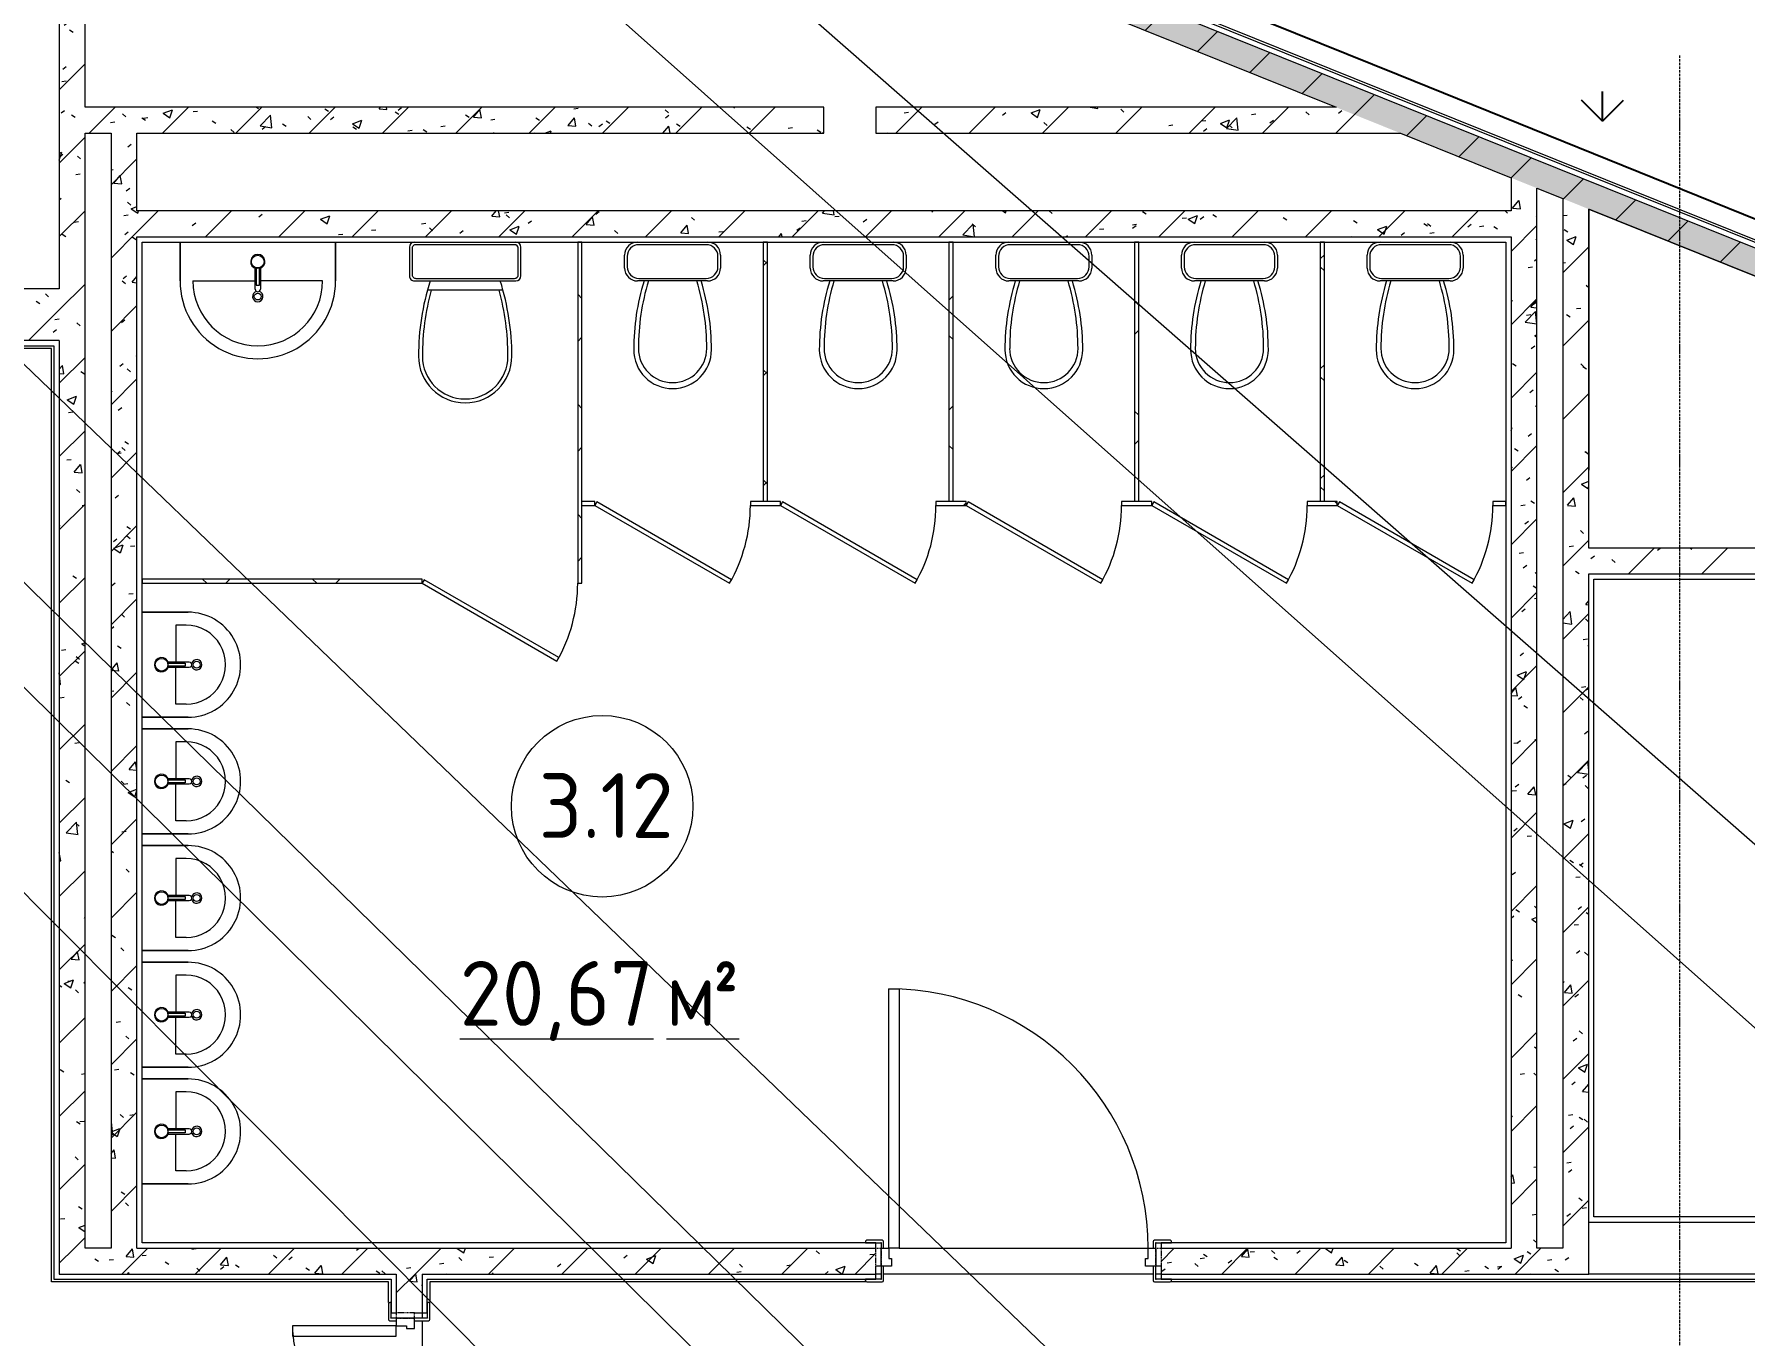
# Model space of a CAD drawing. Header units: millimetres. Extents: x -584918 to 2941280, y 3000189 to 4229862.
# Drawn here: x 195688 to 202286, y 4015804 to 4020824 of the extents above; entities that cross this region are included whole.
import ezdxf

# ---------------------------------------------------------------- set-up
doc = ezdxf.new("R2010")
doc.units = ezdxf.units.MM
doc.linetypes.add('ASVP_Невидимые', pattern=[5, 3, -2])
doc.linetypes.add('ASVP_Осевая', pattern=[14, 10, -2, 0, -2])
for name, color, linetype, lineweight in [('Двери', 7, 'Continuous', 0), ('Линии', 7, 'Continuous', 0), ('Марки помещений', 7, 'Continuous', 0), ('Обобщенные модели', 7, 'Continuous', 0), ('Перекрытие', 7, 'Continuous', 0), ('Сантехника', 7, 'Continuous', 0), ('Стены внутренние', 7, 'Continuous', 0), ('Стены наружные', 7, 'Continuous', 0), ('Стены несущие', 7, 'Continuous', 0), ('Стены отделка', 7, 'Continuous', 0), ('Стены перегородки', 7, 'Continuous', 0), ('экспертиза ДУ пояснения', 6, 'Continuous', 0), ('экспертиза условные обозначения', 1, 'Continuous', 0)]:
    doc.layers.add(name, color=color, linetype=linetype, lineweight=lineweight)
doc.styles.add('GOST Common_2', font='', dxfattribs={"height": 500})
doc.styles.add('GOST Common_3', font='', dxfattribs={"width": 0.9, "height": 500})
doc.styles.get('GOST Common_2').set_extended_font_data('GOST Common')
doc.styles.get('GOST Common_3').set_extended_font_data('GOST Common')
pattern_1 = [(45, (188753.27, 4005092.92), (-141.4214, 141.4214), [])]
pattern_2 = [(50, (188753.27, 4005092.92), (364.368, -31.8783), [38.1, -419.1]), (355, (188753.27, 4005092.9), (-70.486, 382.1133), [30.48, -335.28]), (100.451, (188783.63, 4005090.26), (293.885, 350.2334), [32.38, -356.18]), (46.184, (188753.27, 4005194.5), (542.1585, -84.086), [57.15, -628.65]), (96.636, (188798.45, 4005187.5), (474.805, 494.855), [48.57, -534.27]), (351.184, (188753.27, 4005194.5), (474.81, 494.85), [45.72, -502.92]), (21, (188804.07, 4005169.12), (303.2285, -204.5305), [38.1, -419.1]), (326, (188804.07, 4005169.1), (123.604, 368.376), [30.48, -335.28]), (71.451, (188829.33, 4005152.07), (426.834, 163.8427), [32.38, -356.18]), (37.5, (188753.27, 4005092.92), (6.17665, 169.11015), [16.764, -314.452, 16.764, -323.596, -336.55]), (37.5, (188753.27, 4005092.92), (6.17665, 169.11015), [-671.576, 16.764, -319.786]), (7.5, (188753.27, 4005092.92), (133.6389, 200.3615), [16.764, -177.292, 16.764, -306.832, -128.27]), (7.5, (188753.27, 4005092.92), (133.6389, 200.3615), [-517.652, 16.764, -111.506]), (327.5, (188639.98, 4005092.92), (271.1818, -11.4584), [16.764, -110.236, 16.764, -379.476, -525.78]), (327.5, (188639.98, 4005092.92), (271.1818, -11.4584), [-523.24, 16.764, -509.016]), (317.5, (188589.18, 4005092.92), (296.2585, 50.8528), [16.764, -148.336, 16.764, -246.38, -373.38]), (317.5, (188589.18, 4005092.92), (296.2585, 50.8528), [-428.244, 16.764, -356.616])]
pattern_3 = [(45, (188753.27, 4005092.92), (-212.132, 212.132), []), (135, (188753.27, 4005092.92), (-212.132, -212.132), [])]
pattern_4 = [(90, (188374.25, 3759702.1), (-431.0523, 431.0523), [114.3, -747.8046]), (45, (188374.25, 3759702.1), (-431.0523, 431.0523), [114.3, -495.3]), (135, (188374.25, 3759702.1), (-431.0523, -431.0523), [114.3, -495.3])]

# ---------------------------------------------------------------- blocks, each defined once
blk = doc.blocks.new('ASVP_ДверьДеревянная_2 полотна - Межкомнатная 1300х2000h_полотна_ Г Л _1220 в свету_-7533811-АР Этаж 03')
at = {"layer": 'Двери', "linetype": 'ASVP_Невидимые', "lineweight": 18}
for p, q in [((-680, 20), (-700, 20)), ((-700, 20), (-700, -50)), ((-680, -50), (-680, 20)), ((680, -50), (680, 20)), ((680, 20), (700, 20)), ((700, 20), (700, -50)), ((-700, -50), (-680, -50)), ((700, -50), (680, -50))]:
    blk.add_line(p, q, dxfattribs=at)
at = {"layer": 'Двери', "lineweight": 18}
for p, q in [((-680, 20), (-680, -50)), ((-640, 20), (-680, 20)), ((-640, -10), (-640, 20)), ((640, 20), (680, 20)), ((640, -10), (640, 20)), ((680, 20), (680, -50)), ((-680, -50), (-650, -50)), ((-650, -50), (-650, -10)), ((-650, -10), (-640, -10)), ((-610, -50), (-650, -50)), ((-650, -50), (-650, -450)), ((-610, -450), (-610, -50)), ((610, -950), (610, -50)), ((610, -50), (650, -50)), ((650, -10), (640, -10)), ((650, -50), (650, -10)), ((650, -50), (650, -950)), ((680, -50), (650, -50)), ((-650, -450), (-610, -450)), ((650, -950), (610, -950))]:
    blk.add_line(p, q, dxfattribs=at)
at = {"layer": 'Двери'}
for centre, radius, start, end in [((-650, -50), 400, 270, 0), ((650, -50), 900, 180, 270)]:
    blk.add_arc(centre, radius, start, end, dxfattribs=at)
blk = doc.blocks.new('ASVP_НАЛИЧНИК МДФ_Двери - Наличник дверной МДФ-7533812-АР Этаж 03')
at = {"layer": 'Обобщенные модели'}
for p, q in [((-740, 5), (-740, 0)), ((-740, 0), (-681, 0)), ((-675, 10), (-735, 10)), ((-681, 1), (-680, 1)), ((-681, 0), (-681, 1)), ((-680, 1), (-680, -50)), ((-670, -50), (-670, 5)), ((670, 5), (670, -50)), ((735, 10), (675, 10)), ((680, 1), (681, 1)), ((680, -50), (680, 1)), ((681, 1), (681, 0)), ((681, 0), (740, 0)), ((740, 0), (740, 5))]:
    blk.add_line(p, q, dxfattribs=at)
for centre, start, end in [((-735, 5), 90, 180), ((-675, 5), 360, 90), ((675, 5), 90, 180), ((735, 5), 0, 90)]:
    blk.add_arc(centre, 5, start, end, dxfattribs=at)
blk = doc.blocks.new('ASVP_НАЛИЧНИК МДФ_Двери - Наличник дверной МДФ-V10-АР Этаж 03')
at = {"layer": 'Обобщенные модели'}
for p, q in [((-740, 5), (-740, 0)), ((-740, 0), (-681, 0)), ((-675, 10), (-735, 10)), ((-681, 1), (-680, 1)), ((-681, 0), (-681, 1)), ((-680, 1), (-680, -20)), ((-670, -20), (-670, 5)), ((670, 5), (670, -20)), ((735, 10), (675, 10)), ((680, 1), (681, 1)), ((680, -20), (680, 1)), ((681, 1), (681, 0)), ((681, 0), (740, 0)), ((740, 0), (740, 5))]:
    blk.add_line(p, q, dxfattribs=at)
for centre, start, end in [((-735, 5), 90, 180), ((-675, 5), 360, 90), ((675, 5), 90, 180), ((735, 5), 0, 90)]:
    blk.add_arc(centre, 5, start, end, dxfattribs=at)
blk = doc.blocks.new('ASVP_ДверьДеревянная_1 полотно - Санузел 1000х2000h_полотно_ Г Пр _950 в свету_-7523500-АР Этаж 03')
at = {"layer": 'Двери', "lineweight": 18}
for p, q in [((-500, 1050), (-460, 1050)), ((-500, 50), (-500, 1050)), ((-460, 1050), (-460, 50)), ((-530, 50), (-500, 50)), ((-530, -20), (-530, 50)), ((-460, 50), (-500, 50)), ((-500, 50), (-500, 10)), ((-500, 10), (-490, 10)), ((-490, 10), (-490, -20)), ((490, 10), (500, 10)), ((490, -20), (490, 10)), ((500, 50), (530, 50)), ((500, 10), (500, 50)), ((530, 50), (530, -20)), ((-490, -20), (-530, -20)), ((530, -20), (490, -20))]:
    blk.add_line(p, q, dxfattribs=at)
at = {"layer": 'Двери', "linetype": 'ASVP_Невидимые', "lineweight": 18}
for p, q in [((-550, 50), (-530, 50)), ((-550, -20), (-550, 50)), ((-530, 50), (-530, -20)), ((530, 50), (550, 50)), ((530, -20), (530, 50)), ((550, 50), (550, -20)), ((-530, -20), (-550, -20)), ((550, -20), (530, -20))]:
    blk.add_line(p, q, dxfattribs=at)
at = {"layer": 'Двери'}
blk.add_arc((-500, 50), 1000, 0, 90, dxfattribs=at)
blk = doc.blocks.new('ASVP_НАЛИЧНИК МДФ_Двери - Наличник дверной МДФ-V64-АР Этаж 03')
at = {"layer": 'Обобщенные модели'}
h = blk.add_hatch(dxfattribs=at)
h.set_pattern_fill('FP_20', color=256, style=0, pattern_type=2)
h.set_pattern_definition([(216.87, (-10564.3, -10512.83), (1249.4985, 833.00223), [208.25, -1874.25]), (206.565, (-10314.4, -10637.78), (-416.5007, -416.5004), [465.661, -465.661]), (198.435, (-10314.4, -10846.03), (-832.9995, -416.5009), [263.418, -1053.671])])
h.paths.add_polyline_path([(-585, -10), (-525, -10), (-521.5, -8.5), (-520, -5), (-520, 50), (-530, 50), (-531, 0), (-590, -1), (-590, -5), (-588.5, -8.5)])
h.paths.add_polyline_path([(530, -10), (585, -10), (588.5, -8.5), (590, -5), (590, 0), (530, 0), (530, 50), (520, 50), (520, -5), (521.5, -8.5), (525, -10)])
for p, q in [((-531, 0), (-590, 0)), ((-590, 0), (-590, -5)), ((-531, -1), (-531, 0)), ((-530, 50), (-530, -1)), ((-520, -5), (-520, 50)), ((520, 50), (520, -5)), ((530, -1), (530, 50)), ((590, 0), (531, 0)), ((531, 0), (531, -1)), ((590, -5), (590, 0)), ((-585, -10), (-525, -10)), ((-530, -1), (-531, -1)), ((525, -10), (585, -10)), ((531, -1), (530, -1))]:
    blk.add_line(p, q, dxfattribs=at)
for centre, start, end in [((-585, -5), 180, 270), ((-525, -5), 270, 360), ((525, -5), 180, 270), ((585, -5), 270, 360)]:
    blk.add_arc(centre, 5, start, end, dxfattribs=at)
blk = doc.blocks.new('ASVP_НАЛИЧНИК МДФ_Двери - Наличник дверной МДФ-V65-АР Этаж 03')
at = {"layer": 'Обобщенные модели'}
for p, q in [((-531, 0), (-590, 0)), ((-590, 0), (-590, -5)), ((-531, -1), (-531, 0)), ((-530, 20), (-530, -1)), ((-520, -5), (-520, 20)), ((520, 20), (520, -5)), ((530, -1), (530, 20)), ((590, 0), (531, 0)), ((531, 0), (531, -1)), ((590, -5), (590, 0)), ((-585, -10), (-525, -10)), ((-530, -1), (-531, -1)), ((525, -10), (585, -10)), ((531, -1), (530, -1))]:
    blk.add_line(p, q, dxfattribs=at)
for centre, start, end in [((-585, -5), 180, 270), ((-525, -5), 270, 360), ((525, -5), 180, 270), ((585, -5), 270, 360)]:
    blk.add_arc(centre, 5, start, end, dxfattribs=at)
blk = doc.blocks.new('ASVP_2D_Раковина - Раковина 405х380 _детская_-7566277-АР Этаж 03')
at = {"layer": 'Сантехника'}
for p, q in [((-311.6, -187.5), (-311.6, -10)), ((-311.6, -10), (-311.6, -187.5)), ((93.4, -10), (93.4, -187.5)), ((93.4, -187.5), (93.4, -10)), ((-119.1, -110.6), (-119.1, -191.9)), ((-115.1, -176), (-115.1, -109.6)), ((-103.1, -109.6), (-103.1, -176)), ((-99.1, -191.9), (-99.1, -110.6)), ((-261.6, -179.3), (-261.6, -140)), ((-261.6, -140), (-119.1, -140)), ((-103.1, -176), (-115.1, -176)), ((43.4, -140), (-99.1, -140)), ((43.4, -179.3), (43.4, -140))]:
    blk.add_line(p, q, dxfattribs=at)
for centre, radius in [((-109.1, -85), 24.5), ((-109.1, -220), 13.3)]:
    blk.add_circle(centre, radius, dxfattribs=at)
for centre, radius, start, end in [((-109.1, -85), 27.5, 282.60226, 257.39574), ((-109.1, -85), 25.3, 256.2911, 283.70672), ((-109.1, -187.5), 202.5, 180, 0), ((-109.1, -187.5), 202.5, 180, 0), ((-109.1, -179.3), 152.5, 180, 360), ((-109.1, -191.9), 10, 180, 360), ((-109.1, -220), 20, 104.14377, 75.85623)]:
    blk.add_arc(centre, radius, start, end, dxfattribs=at)
blk = doc.blocks.new('ASVP_2D_Унитаз_Слив - Унитаз детский-7543592-АР Этаж 03')
at = {"layer": 'Сантехника'}
for p, q in [((-244.1, 160), (25.9, 160)), ((20.9, 150), (-239.1, 150)), ((-294.1, 60), (-294.1, 110)), ((-284.1, 105), (-284.1, 65)), ((65.9, 65), (65.9, 105)), ((75.9, 110), (75.9, 60)), ((-239.1, 20), (20.9, 20))]:
    blk.add_line(p, q, dxfattribs=at)
for centre, radius, start, end in [((-109.1, 425), 150, 90.09963, 180), ((-109.1, 420.1), 131.9, 90, 180), ((-109.1, 425), 150, 0, 90.09963), ((-109.1, 420.1), 131.9, 360, 90), ((638.7, 425), 897.8, 180, 197.16724), ((661.9, 420.1), 902.8, 180, 196.74355), ((-880.1, 420.1), 902.8, 343.25645, 360), ((-856.9, 425), 897.8, 342.83276, 0), ((-244.1, 110), 50, 90, 180), ((-239.1, 105), 45, 90, 180), ((20.9, 105), 45, 0, 90), ((25.9, 110), 50, 0, 90), ((-244.1, 60), 50, 180, 270), ((-239.1, 65), 45, 180, 270), ((20.9, 65), 45, 270, 0), ((25.9, 60), 50, 270, 0)]:
    blk.add_arc(centre, radius, start, end, dxfattribs=at)
blk = doc.blocks.new('ASVP_2D_Унитаз_Слив - Унитаз для взрослых-7543800-АР Этаж 03')
at = {"layer": 'Сантехника'}
for p, q in [((-324.1, 140), (-324.1, 30)), ((-314.1, 135), (-314.1, 35)), ((85.9, 160), (-304.1, 160)), ((80.9, 150), (-299.1, 150)), ((-254.8, 195), (36.7, 195)), ((95.9, 35), (95.9, 135)), ((105.9, 30), (105.9, 140)), ((-299.1, 20), (80.9, 20))]:
    blk.add_line(p, q, dxfattribs=at)
for centre, radius, start, end in [((-109.1, 450), 180, 90, 180), ((-109.1, 450), 165, 90, 180), ((-109.1, 450), 180, 0, 90), ((-109.1, 450), 165, 0, 90), ((676.9, 450), 966, 180, 197.47018), ((691.9, 450), 966, 180, 195.30619), ((-910.1, 450), 966, 344.69381, 0), ((-895.1, 450), 966, 342.52982, 0), ((-304.1, 140), 20, 90, 180), ((-299.1, 135), 15, 90, 180), ((80.9, 135), 15, 360, 90), ((85.9, 140), 20, 360, 90), ((-304.1, 30), 20, 180, 270), ((-299.1, 35), 15, 180, 270), ((80.9, 35), 15, 270, 0), ((85.9, 30), 20, 270, 360)]:
    blk.add_arc(centre, radius, start, end, dxfattribs=at)
blk = doc.blocks.new('ASVP_2D_Раковина - Раковина 600х450-7567269-АР Этаж 03')
at = {"layer": 'Сантехника'}
for p, q in [((-409.1, 160), (-409.1, 10)), ((-409.1, 10), (-409.1, 160)), ((-359.1, 160), (-119.1, 160)), ((-119.1, 110.6), (-119.1, 191.9)), ((-115.1, 176), (-115.1, 109.6)), ((-103.1, 176), (-115.1, 176)), ((-103.1, 109.6), (-103.1, 176)), ((-99.1, 191.9), (-99.1, 110.6)), ((140.9, 160), (-99.1, 160)), ((190.9, 10), (190.9, 160)), ((190.9, 160), (190.9, 10))]:
    blk.add_line(p, q, dxfattribs=at)
for centre, radius in [((-109.1, 220), 13.3), ((-109.1, 85), 24.5)]:
    blk.add_circle(centre, radius, dxfattribs=at)
for centre, radius, start, end in [((-109.1, 160), 300, 360, 180), ((-109.1, 160), 300, 360, 180), ((-109.1, 160), 250, 0, 180), ((-109.1, 220), 20, 284.14377, 255.85623), ((-109.1, 191.9), 10, 0, 180), ((-109.1, 85), 27.5, 102.60426, 77.39774), ((-109.1, 85), 25.3, 76.29328, 103.7089)]:
    blk.add_arc(centre, radius, start, end, dxfattribs=at)
blk = doc.blocks.new('Д_Эскиз_1П - Дверь_в_трансформируемой_перегородке-7567258-АР Этаж 03')
at = {"layer": 'Двери'}
for p, q in [((-292, 5.9), (-300, -8)), ((227.6, -294.1), (-292, 5.9)), ((-300, -8), (219.6, -308)), ((219.6, -308), (227.6, -294.1))]:
    blk.add_line(p, q, dxfattribs=at)
blk.add_arc((-300, -8), 600, 330, 360, dxfattribs=at)
blk = doc.blocks.new('ASVP_Марка_Помещение_ДваЗначения - Номер Площадь-685795-АР Этаж 03')
at = {"layer": 'Марки помещений'}
blk.add_circle((0, 0), 3.5, dxfattribs=at)

msp = doc.modelspace()

# ---------------------------------------------------------------- hatches: boundary and pattern name
at = {"layer": 'Стены внутренние'}
h = msp.add_hatch(dxfattribs=at)
h.set_pattern_fill('FP_4', color=256, style=0, pattern_type=2)
h.set_pattern_definition(pattern_1)
h.paths.add_polyline_path([(204765.476, 4018907.711), (204802.854, 4019000.463), (195676.63, 4022678.195), (195639.252, 4022585.443), (204679.772, 4018942.249)])
h = msp.add_hatch(dxfattribs=at)
h.set_pattern_fill('FP_5', color=256, style=0, pattern_type=2)
h.set_pattern_definition(pattern_2)
h.paths.add_polyline_path([(204765.476, 4018907.711), (204802.854, 4019000.463), (195676.63, 4022678.195), (195639.252, 4022585.443), (204679.772, 4018942.249)])
h = msp.add_hatch(dxfattribs=at)
h.set_pattern_fill('FP_4', color=256, style=0, pattern_type=2)
h.set_pattern_definition(pattern_1)
h.paths.add_polyline_path([(195884.165, 4016142.249), (195884.165, 4022486.747), (195784.165, 4022527.046), (195784.165, 4016142.249)])
h = msp.add_hatch(dxfattribs=at)
h.set_pattern_fill('FP_5', color=256, style=0, pattern_type=2)
h.set_pattern_definition(pattern_2)
h.paths.add_polyline_path([(195884.165, 4016142.249), (195884.165, 4022486.747), (195784.165, 4022527.046), (195784.165, 4016142.249)])
h = msp.add_hatch(dxfattribs=at)
h.set_pattern_fill('FP_4', color=256, style=0, pattern_type=2)
h.set_pattern_definition(pattern_1)
h.paths.add_polyline_path([(195884.165, 4020442.249), (198734.165, 4020442.249), (198734.165, 4020542.249), (195884.165, 4020542.249)])
h = msp.add_hatch(dxfattribs=at)
h.set_pattern_fill('FP_5', color=256, style=0, pattern_type=2)
h.set_pattern_definition(pattern_2)
h.paths.add_polyline_path([(195884.165, 4020442.249), (198734.165, 4020442.249), (198734.165, 4020542.249), (195884.165, 4020542.249)])
h = msp.add_hatch(dxfattribs=at)
h.set_pattern_fill('FP_4', color=256, style=0, pattern_type=2)
h.set_pattern_definition(pattern_1)
h.paths.add_polyline_path([(200957.55, 4020442.249), (200709.402, 4020542.249), (198934.165, 4020542.249), (198934.165, 4020442.249), (200945.025, 4020442.249)])
h = msp.add_hatch(dxfattribs=at)
h.set_pattern_fill('FP_5', color=256, style=0, pattern_type=2)
h.set_pattern_definition(pattern_2)
h.paths.add_polyline_path([(200957.55, 4020442.249), (200709.402, 4020542.249), (198934.165, 4020542.249), (198934.165, 4020442.249), (200945.025, 4020442.249)])
h = msp.add_hatch(dxfattribs=at)
h.set_pattern_fill('FP_4', color=256, style=0, pattern_type=2)
h.set_pattern_definition(pattern_1)
h.paths.add_polyline_path([(195984.165, 4016142.249), (196084.165, 4016142.249), (196084.165, 4020442.249), (195984.165, 4020442.249), (195984.165, 4016803.827)])
h = msp.add_hatch(dxfattribs=at)
h.set_pattern_fill('FP_5', color=256, style=0, pattern_type=2)
h.set_pattern_definition(pattern_2)
h.paths.add_polyline_path([(195984.165, 4016142.249), (196084.165, 4016142.249), (196084.165, 4020442.249), (195984.165, 4020442.249), (195984.165, 4016803.827)])
h = msp.add_hatch(dxfattribs=at)
h.set_pattern_fill('FP_4', color=256, style=0, pattern_type=2)
h.set_pattern_definition(pattern_1)
h.paths.add_polyline_path([(201484.165, 4016142.249), (201484.165, 4020230.031), (201384.165, 4020270.329), (201384.165, 4016142.249)])
h = msp.add_hatch(dxfattribs=at)
h.set_pattern_fill('FP_5', color=256, style=0, pattern_type=2)
h.set_pattern_definition(pattern_2)
h.paths.add_polyline_path([(201484.165, 4016142.249), (201484.165, 4020230.031), (201384.165, 4020270.329), (201384.165, 4016142.249)])
h = msp.add_hatch(dxfattribs=at)
h.set_pattern_fill('FP_4', color=256, style=0, pattern_type=2)
h.set_pattern_definition(pattern_1)
h.paths.add_polyline_path([(201584.165, 4016142.249), (201684.165, 4016142.249), (201684.165, 4020149.434), (201584.165, 4020189.732), (201584.165, 4017526.623)])
h = msp.add_hatch(dxfattribs=at)
h.set_pattern_fill('FP_5', color=256, style=0, pattern_type=2)
h.set_pattern_definition(pattern_2)
h.paths.add_polyline_path([(201584.165, 4016142.249), (201684.165, 4016142.249), (201684.165, 4020149.434), (201584.165, 4020189.732), (201584.165, 4017526.623)])
h = msp.add_hatch(dxfattribs=at)
h.set_pattern_fill('FP_4', color=256, style=0, pattern_type=2)
h.set_pattern_definition(pattern_1)
h.paths.add_polyline_path([(199248.09, 4020042.249), (201384.165, 4020042.249), (201384.165, 4020142.249), (196084.165, 4020142.249), (196084.165, 4020042.249), (198766.936, 4020042.249)])
h = msp.add_hatch(dxfattribs=at)
h.set_pattern_fill('FP_5', color=256, style=0, pattern_type=2)
h.set_pattern_definition(pattern_2)
h.paths.add_polyline_path([(199248.09, 4020042.249), (201384.165, 4020042.249), (201384.165, 4020142.249), (196084.165, 4020142.249), (196084.165, 4020042.249), (198766.936, 4020042.249)])
h = msp.add_hatch(dxfattribs=at)
h.set_pattern_fill('FP_4', color=256, style=0, pattern_type=2)
h.set_pattern_definition(pattern_1)
h.paths.add_polyline_path([(195764.165, 4019642.249), (195784.165, 4019642.249), (195784.165, 4019842.249), (194934.165, 4019842.249), (194934.165, 4019642.249), (195398.852, 4019642.249)])
h = msp.add_hatch(dxfattribs=at)
h.set_pattern_fill('FP_5', color=256, style=0, pattern_type=2)
h.set_pattern_definition(pattern_2)
h.paths.add_polyline_path([(195764.165, 4019642.249), (195784.165, 4019642.249), (195784.165, 4019842.249), (194934.165, 4019842.249), (194934.165, 4019642.249), (195398.852, 4019642.249)])
h = msp.add_hatch(dxfattribs=at)
h.set_pattern_fill('FP_4', color=256, style=0, pattern_type=2)
h.set_pattern_definition(pattern_1)
h.paths.add_polyline_path([(201704.165, 4018742.249), (204634.165, 4018742.249), (204634.165, 4018842.249), (201684.165, 4018842.249), (201684.165, 4018742.249)])
h = msp.add_hatch(dxfattribs=at)
h.set_pattern_fill('FP_5', color=256, style=0, pattern_type=2)
h.set_pattern_definition(pattern_2)
h.paths.add_polyline_path([(201704.165, 4018742.249), (204634.165, 4018742.249), (204634.165, 4018842.249), (201684.165, 4018842.249), (201684.165, 4018742.249)])
h = msp.add_hatch(dxfattribs=at)
h.set_pattern_fill('FP_4', color=256, style=0, pattern_type=2)
h.set_pattern_definition(pattern_1)
h.paths.add_polyline_path([(195784.165, 4016042.249), (198934.165, 4016042.249), (198934.165, 4016142.249), (195784.165, 4016142.249), (195784.165, 4016081.03)])
h.paths.add_polyline_path([(201684.165, 4016042.249), (201684.165, 4016142.249), (200034.165, 4016142.249), (200034.165, 4016042.249), (201172.71, 4016042.249)])
h = msp.add_hatch(dxfattribs=at)
h.set_pattern_fill('FP_5', color=256, style=0, pattern_type=2)
h.set_pattern_definition(pattern_2)
h.paths.add_polyline_path([(195784.165, 4016042.249), (198934.165, 4016042.249), (198934.165, 4016142.249), (195784.165, 4016142.249), (195784.165, 4016081.03)])
h.paths.add_polyline_path([(201684.165, 4016042.249), (201684.165, 4016142.249), (200034.165, 4016142.249), (200034.165, 4016042.249), (201172.71, 4016042.249)])
h = msp.add_hatch(dxfattribs=at)
h.set_pattern_fill('FP_4', color=256, style=0, pattern_type=2)
h.set_pattern_definition(pattern_1)
h.paths.add_polyline_path([(197184.165, 4014442.249), (197184.165, 4014492.249), (197084.165, 4014492.249), (197084.165, 4014442.249)])
h.paths.add_polyline_path([(197184.165, 4015892.249), (197184.165, 4016042.249), (197084.165, 4016042.249), (197084.165, 4015892.249), (197154.165, 4015892.249)])
h = msp.add_hatch(dxfattribs=at)
h.set_pattern_fill('FP_5', color=256, style=0, pattern_type=2)
h.set_pattern_definition(pattern_2)
h.paths.add_polyline_path([(197184.165, 4014442.249), (197184.165, 4014492.249), (197084.165, 4014492.249), (197084.165, 4014442.249)])
h.paths.add_polyline_path([(197184.165, 4015892.249), (197184.165, 4016042.249), (197084.165, 4016042.249), (197084.165, 4015892.249), (197154.165, 4015892.249)])
at = {"layer": 'Стены наружные'}
h = msp.add_hatch(dxfattribs=at)
h.set_pattern_fill('FP_22', color=256, style=0, pattern_type=2)
h.set_pattern_definition(pattern_3)
h.paths.add_polyline_path([(197784.165, 4018706.249), (197800.165, 4018706.249), (197800.165, 4020022.249), (197784.165, 4020022.249), (197784.165, 4018972.216)])
h = msp.add_hatch(dxfattribs=at)
h.set_pattern_fill('FP_22', color=256, style=0, pattern_type=2)
h.set_pattern_definition(pattern_3)
h.paths.add_polyline_path([(198516.165, 4019022.249), (198516.165, 4020022.249), (198500.165, 4020022.249), (198500.165, 4019022.249)])
h = msp.add_hatch(dxfattribs=at)
h.set_pattern_fill('FP_22', color=256, style=0, pattern_type=2)
h.set_pattern_definition(pattern_3)
h.paths.add_polyline_path([(199232.165, 4019022.249), (199232.165, 4020022.249), (199216.165, 4020022.249), (199216.165, 4019022.249)])
h = msp.add_hatch(dxfattribs=at)
h.set_pattern_fill('FP_22', color=256, style=0, pattern_type=2)
h.set_pattern_definition(pattern_3)
h.paths.add_polyline_path([(199932.165, 4019022.249), (199948.165, 4019022.249), (199948.165, 4020022.249), (199932.165, 4020022.249), (199932.165, 4019695.013)])
h = msp.add_hatch(dxfattribs=at)
h.set_pattern_fill('FP_22', color=256, style=0, pattern_type=2)
h.set_pattern_definition(pattern_3)
h.paths.add_polyline_path([(200648.165, 4019022.249), (200664.165, 4019022.249), (200664.165, 4020022.249), (200648.165, 4020022.249), (200648.165, 4019695.013)])
h = msp.add_hatch(dxfattribs=at)
h.set_pattern_fill('FP_22', color=256, style=0, pattern_type=2)
h.set_pattern_definition(pattern_3)
h.paths.add_polyline_path([(199282.165, 4019006.249), (199282.165, 4019022.249), (199166.165, 4019022.249), (199166.165, 4019006.249), (199248.09, 4019006.249)])
h.paths.add_polyline_path([(201364.165, 4019006.249), (201364.165, 4019022.249), (201314.165, 4019022.249), (201314.165, 4019006.249)])
h.paths.add_polyline_path([(199882.165, 4019006.249), (199998.165, 4019006.249), (199998.165, 4019022.249), (199882.165, 4019022.249)])
h.paths.add_polyline_path([(200664.165, 4019006.249), (200714.165, 4019006.249), (200714.165, 4019022.249), (200598.165, 4019022.249), (200598.165, 4019006.249), (200648.165, 4019006.249)])
h.paths.add_polyline_path([(198516.165, 4019006.249), (198566.165, 4019006.249), (198566.165, 4019022.249), (198450.165, 4019022.249), (198450.165, 4019006.249), (198500.165, 4019006.249)])
h.paths.add_polyline_path([(197800.165, 4019006.249), (197850.165, 4019006.249), (197850.165, 4019022.249), (197800.165, 4019022.249)])
h = msp.add_hatch(dxfattribs=at)
h.set_pattern_fill('FP_22', color=256, style=0, pattern_type=2)
h.set_pattern_definition(pattern_3)
h.paths.add_polyline_path([(196104.165, 4018706.249), (197184.165, 4018706.249), (197184.165, 4018722.249), (196104.165, 4018722.249)])
at = {"layer": 'экспертиза условные обозначения', "lineweight": -3}
h = msp.add_hatch(dxfattribs=at)
h.set_pattern_fill('GRASS', color=3, scale=24)
h.set_pattern_definition(pattern_4)
edge = h.paths.add_edge_path()
edge.add_line((183888.124, 4027536.727), (184548.663, 4029324.281))
edge.add_line((184548.663, 4029324.281), (189725.301, 4027232.782))
edge.add_line((189725.301, 4027232.782), (191781.071, 4032334.136))
edge.add_line((191781.071, 4032334.136), (193172.349, 4031773.472))
edge.add_line((193172.349, 4031773.472), (191118.448, 4026676.755))
edge.add_line((191118.448, 4026676.755), (197791.947, 4023987.435))
edge.add_line((197791.947, 4023987.435), (197081.772, 4022225.149))
edge.add_line((197081.772, 4022225.149), (195745.319, 4022758.329))
edge.add_arc((195341.633, 4021726.997), 1107.523, 68.623549, 179.4277519)
edge.add_line((194234.165, 4021738.058), (194234.165, 4019842.249))
edge.add_line((194234.165, 4019842.249), (191484.165, 4019842.249))
edge.add_line((191484.165, 4019842.249), (191484.165, 4024475.51))
edge.add_line((191484.165, 4024475.51), (188548.703, 4025663.848))
edge.add_line((188548.703, 4025663.848), (183888.124, 4027536.727))
h = msp.add_hatch(dxfattribs=at)
h.set_pattern_fill('GRASS', color=3, scale=24)
h.set_pattern_definition(pattern_4)
edge = h.paths.add_edge_path()
edge.add_line((197174.524, 4022187.771), (197884.699, 4023950.057))
edge.add_line((197884.699, 4023950.057), (211211.276, 4018574.255))
edge.add_line((211211.276, 4018574.255), (210502.97, 4016816.606))
edge.add_line((210502.97, 4016816.606), (209348.703, 4017281.759))
edge.add_arc((208902.24, 4016256.474), 1118.275, 66.4691573, 178.9169665)
edge.add_line((207784.165, 4016277.61), (207784.165, 4014442.249))
edge.add_line((207784.165, 4014442.249), (204884.165, 4014442.249))
edge.add_line((204884.165, 4014442.249), (204884.165, 4019075.51))
edge.add_line((204884.165, 4019075.51), (200948.703, 4020666.833))
edge.add_line((200948.703, 4020666.833), (197174.524, 4022187.771))

# ---------------------------------------------------------------- linework, layer by layer
at = {"layer": 'Линии', "linetype": 'ASVP_Осевая'}
msp.add_line((202034.165, 4020742.249), (202034.165, 4015242.249), dxfattribs=at)
at = {"layer": 'Линии'}
for p, q in [((204183.476, 4019142.249), (201684.165, 4020149.434)), ((201684.165, 4020149.434), (201684.165, 4019142.249))]:
    msp.add_line(p, q, dxfattribs=at)
at = {"layer": 'Перекрытие'}
for p, q in [((199024.165, 4016142.249), (199984.165, 4016142.249)), ((198954.165, 4016042.249), (198934.165, 4016042.249)), ((200004.165, 4016042.249), (198964.165, 4016042.249)), ((200034.165, 4016042.249), (200014.165, 4016042.249)), ((197184.165, 4015892.249), (197184.165, 4015872.249)), ((197184.165, 4015862.249), (197184.165, 4014522.249))]:
    msp.add_line(p, q, dxfattribs=at)
at = {"layer": 'Стены внутренние'}
for p, q in [((197257.793, 4022073.354), (204864.165, 4019008.1)), ((195754.165, 4019612.249), (193859.165, 4019612.249)), ((195754.165, 4016012.249), (195754.165, 4019612.249)), ((197054.165, 4016012.249), (195754.165, 4016012.249)), ((197054.165, 4015932.249), (197054.165, 4016012.249)), ((198894.165, 4016012.249), (197214.165, 4016012.249)), ((197214.165, 4016012.249), (197214.165, 4015932.249)), ((198894.165, 4016012.249), (198894.165, 4016017.249)), ((200074.165, 4016012.249), (200074.165, 4016017.249)), ((202394.165, 4016012.249), (200074.165, 4016012.249)), ((197054.165, 4015932.249), (197059.165, 4015932.249)), ((197214.165, 4015932.249), (197209.165, 4015932.249))]:
    msp.add_line(p, q, dxfattribs=at)
at = {"layer": 'Стены несущие'}
for p, q in [((204802.854, 4019000.463), (195676.63, 4022678.195)), ((195784.165, 4022527.046), (195784.165, 4019842.249)), ((195884.165, 4022486.747), (200709.402, 4020542.249)), ((195884.165, 4020542.249), (195884.165, 4022486.747)), ((198734.165, 4020542.249), (195884.165, 4020542.249)), ((198734.165, 4020442.249), (198734.165, 4020542.249)), ((200709.402, 4020542.249), (198934.165, 4020542.249)), ((198934.165, 4020542.249), (198934.165, 4020442.249)), ((195884.165, 4016142.249), (195884.165, 4020442.249)), ((195884.165, 4020442.249), (195984.165, 4020442.249)), ((195984.165, 4020442.249), (195984.165, 4016142.249)), ((196084.165, 4020442.249), (198734.165, 4020442.249)), ((196084.165, 4020142.249), (196084.165, 4020442.249)), ((198934.165, 4020442.249), (200957.55, 4020442.249)), ((200957.55, 4020442.249), (201384.165, 4020270.329)), ((201384.165, 4020270.329), (201384.165, 4020142.249)), ((201484.165, 4020230.031), (201584.165, 4020189.732)), ((201484.165, 4016142.249), (201484.165, 4020230.031)), ((201584.165, 4020189.732), (201584.165, 4016142.249)), ((201384.165, 4020142.249), (196084.165, 4020142.249)), ((201684.165, 4020149.434), (203584.165, 4019383.762)), ((201684.165, 4018842.249), (201684.165, 4020149.434)), ((196084.165, 4020042.249), (201384.165, 4020042.249)), ((196084.165, 4016142.249), (196084.165, 4020042.249)), ((201384.165, 4020042.249), (201384.165, 4016142.249)), ((195784.165, 4019842.249), (194934.165, 4019842.249)), ((195784.165, 4019642.249), (194934.165, 4019642.249)), ((195784.165, 4019642.249), (195784.165, 4016042.249)), ((204634.165, 4018842.249), (201684.165, 4018842.249)), ((201684.165, 4016042.249), (201684.165, 4018742.249)), ((201684.165, 4018742.249), (204634.165, 4018742.249)), ((195984.165, 4016142.249), (195884.165, 4016142.249)), ((196084.165, 4016142.249), (198934.165, 4016142.249)), ((200034.165, 4016142.249), (201384.165, 4016142.249)), ((201584.165, 4016142.249), (201484.165, 4016142.249)), ((195784.165, 4016042.249), (197084.165, 4016042.249)), ((197084.165, 4016042.249), (197084.165, 4015892.249)), ((197184.165, 4016042.249), (198934.165, 4016042.249)), ((197184.165, 4016042.249), (197184.165, 4015892.249)), ((198934.165, 4016042.249), (198934.165, 4016072.249)), ((200034.165, 4016072.249), (200034.165, 4016042.249)), ((200034.165, 4016042.249), (201684.165, 4016042.249)), ((197154.165, 4015892.249), (197184.165, 4015892.249))]:
    msp.add_line(p, q, dxfattribs=at)
at = {"layer": 'Стены отделка'}
for p, q in [((204854.165, 4019001.348), (197254.055, 4022064.079)), ((196104.165, 4020022.249), (201364.165, 4020022.249)), ((196104.165, 4016162.249), (196104.165, 4020022.249)), ((201364.165, 4020022.249), (201364.165, 4016162.249)), ((193859.165, 4019622.249), (195764.165, 4019622.249)), ((195764.165, 4019622.249), (195764.165, 4016022.249)), ((201704.165, 4018722.249), (204614.165, 4018722.249)), ((201704.165, 4016262.249), (201704.165, 4018722.249)), ((201684.165, 4016242.249), (202384.165, 4016242.249)), ((202434.165, 4016262.249), (201704.165, 4016262.249)), ((198934.165, 4016162.249), (196104.165, 4016162.249)), ((198934.165, 4016142.249), (198934.165, 4016162.249)), ((201364.165, 4016162.249), (200034.165, 4016162.249)), ((200034.165, 4016162.249), (200034.165, 4016142.249)), ((198934.165, 4016022.249), (198934.165, 4016042.249)), ((200034.165, 4016042.249), (200034.165, 4016022.249)), ((202384.165, 4016042.249), (201684.165, 4016042.249)), ((195764.165, 4016022.249), (197064.165, 4016022.249)), ((197064.165, 4016022.249), (197064.165, 4015892.249)), ((197204.165, 4016022.249), (198934.165, 4016022.249)), ((197204.165, 4015892.249), (197204.165, 4016022.249)), ((200034.165, 4016022.249), (202434.165, 4016022.249)), ((197064.165, 4015892.249), (197084.165, 4015892.249)), ((197184.165, 4015892.249), (197204.165, 4015892.249))]:
    msp.add_line(p, q, dxfattribs=at)
at = {"layer": 'Стены перегородки'}
for p, q in [((197784.165, 4020022.249), (197784.165, 4018706.249)), ((197800.165, 4020022.249), (197784.165, 4020022.249)), ((197800.165, 4018706.249), (197800.165, 4020022.249)), ((198500.165, 4020022.249), (198500.165, 4019022.249)), ((198516.165, 4020022.249), (198500.165, 4020022.249)), ((198516.165, 4019022.249), (198516.165, 4020022.249)), ((199216.165, 4020022.249), (199216.165, 4019022.249)), ((199232.165, 4020022.249), (199216.165, 4020022.249)), ((199232.165, 4019022.249), (199232.165, 4020022.249)), ((199932.165, 4020022.249), (199932.165, 4019022.249)), ((199948.165, 4020022.249), (199932.165, 4020022.249)), ((199948.165, 4019022.249), (199948.165, 4020022.249)), ((200648.165, 4020022.249), (200648.165, 4019022.249)), ((200664.165, 4020022.249), (200648.165, 4020022.249)), ((200664.165, 4019022.249), (200664.165, 4020022.249)), ((197850.165, 4019022.249), (197800.165, 4019022.249)), ((197800.165, 4019006.249), (197850.165, 4019006.249)), ((197850.165, 4019006.249), (197850.165, 4019022.249)), ((198566.165, 4019022.249), (198450.165, 4019022.249)), ((198450.165, 4019022.249), (198450.165, 4019006.249)), ((198450.165, 4019006.249), (198566.165, 4019006.249)), ((198566.165, 4019006.249), (198566.165, 4019022.249)), ((199282.165, 4019022.249), (199166.165, 4019022.249)), ((199166.165, 4019022.249), (199166.165, 4019006.249)), ((199166.165, 4019006.249), (199282.165, 4019006.249)), ((199282.165, 4019006.249), (199282.165, 4019022.249)), ((199998.165, 4019022.249), (199882.165, 4019022.249)), ((199882.165, 4019022.249), (199882.165, 4019006.249)), ((199882.165, 4019006.249), (199998.165, 4019006.249)), ((199998.165, 4019006.249), (199998.165, 4019022.249)), ((200714.165, 4019022.249), (200598.165, 4019022.249)), ((200598.165, 4019022.249), (200598.165, 4019006.249)), ((200598.165, 4019006.249), (200714.165, 4019006.249)), ((200714.165, 4019006.249), (200714.165, 4019022.249)), ((201364.165, 4019022.249), (201314.165, 4019022.249)), ((201314.165, 4019022.249), (201314.165, 4019006.249)), ((201314.165, 4019006.249), (201364.165, 4019006.249)), ((201364.165, 4019006.249), (201364.165, 4019022.249)), ((197184.165, 4018722.249), (196104.165, 4018722.249)), ((196104.165, 4018722.249), (196104.165, 4018706.249)), ((196104.165, 4018706.249), (197184.165, 4018706.249)), ((197184.165, 4018706.249), (197184.165, 4018722.249)), ((197784.165, 4018706.249), (197800.165, 4018706.249))]:
    msp.add_line(p, q, dxfattribs=at)
at = {"layer": 'экспертиза ДУ пояснения'}
for points in [[(201193.548, 4011941.16), (148498.361, 4064875.94)], [(148498.361, 4064875.94), (202128.636, 4011903.308)], [(207160.158, 4007437.336), (148498.361, 4064875.94)], [(148498.361, 4064875.94), (208108.666, 4007571.506)], [(214637.757, 4006036.567), (148498.361, 4064875.94)], [(148498.361, 4064875.94), (215582.524, 4006080.099)]]:
    msp.add_lwpolyline(points, dxfattribs=at)
at = {"layer": 'экспертиза условные обозначения', "color": 3, "lineweight": -3}
msp.add_lwpolyline([(197174.524, 4022187.771), (197884.699, 4023950.057), (211211.276, 4018574.255), (210502.97, 4016816.606), (209348.703, 4017281.759, 0.53421838), (207784.165, 4016277.61), (207784.165, 4014442.249), (204884.165, 4014442.249), (204884.165, 4019075.51), (200948.703, 4020666.833), (197174.524, 4022187.771)], format="xyb", dxfattribs=at)

# ---------------------------------------------------------------- block references
at = {"layer": 'Двери'}
for name, p in [('Д_Эскиз_1П - Дверь_в_трансформируемой_перегородке-7567258-АР Этаж 03', (198150.165, 4019014.249)), ('Д_Эскиз_1П - Дверь_в_трансформируемой_перегородке-7567258-АР Этаж 03', (198866.165, 4019014.249)), ('Д_Эскиз_1П - Дверь_в_трансформируемой_перегородке-7567258-АР Этаж 03', (199582.165, 4019014.249)), ('Д_Эскиз_1П - Дверь_в_трансформируемой_перегородке-7567258-АР Этаж 03', (200298.165, 4019014.249)), ('Д_Эскиз_1П - Дверь_в_трансформируемой_перегородке-7567258-АР Этаж 03', (201014.165, 4019014.249)), ('Д_Эскиз_1П - Дверь_в_трансформируемой_перегородке-7567258-АР Этаж 03', (197484.165, 4018714.249)), ('ASVP_ДверьДеревянная_1 полотно - Санузел 1000х2000h_полотно_ Г Пр _950 в свету_-7523500-АР Этаж 03', (199484.165, 4016092.249))]:
    msp.add_blockref(name, p, dxfattribs=at)
at = {"layer": 'Двери', "rotation": 270.0000000000417}
msp.add_blockref('ASVP_ДверьДеревянная_2 полотна - Межкомнатная 1300х2000h_полотна_ Г Л _1220 в свету_-7533811-АР Этаж 03', (197134.165, 4015192.249), dxfattribs=at)
at = {"layer": 'Марки помещений', "xscale": 99.99999999999993, "yscale": 99.99999999999993, "zscale": 99.99999999999993}
msp.add_blockref('ASVP_Марка_Помещение_ДваЗначения - Номер Площадь-685795-АР Этаж 03', (197878.591, 4017846.24), dxfattribs=at)
at = {"layer": 'Обобщенные модели'}
for name, p, rotation in [('ASVP_НАЛИЧНИК МДФ_Двери - Наличник дверной МДФ-V65-АР Этаж 03', (199484.165, 4016162.249), 180), ('ASVP_НАЛИЧНИК МДФ_Двери - Наличник дверной МДФ-V10-АР Этаж 03', (197064.165, 4015192.249), 90.00000000004187), ('ASVP_НАЛИЧНИК МДФ_Двери - Наличник дверной МДФ-7533812-АР Этаж 03', (197204.165, 4015192.249), 270.0000000000417)]:
    msp.add_blockref(name, p, dxfattribs=dict(at, rotation=rotation))
msp.add_blockref('ASVP_НАЛИЧНИК МДФ_Двери - Наличник дверной МДФ-V64-АР Этаж 03', (199484.165, 4016022.249), dxfattribs=at)
at = {"layer": 'Сантехника'}
for name, p, rotation in [('ASVP_2D_Раковина - Раковина 600х450-7567269-АР Этаж 03', (196441.09, 4020032.249), 180), ('ASVP_2D_Унитаз_Слив - Унитаз для взрослых-7543800-АР Этаж 03', (197241.09, 4020032.249), 180), ('ASVP_2D_Унитаз_Слив - Унитаз детский-7543592-АР Этаж 03', (198041.09, 4020032.249), 180), ('ASVP_2D_Унитаз_Слив - Унитаз детский-7543592-АР Этаж 03', (198757.09, 4020032.249), 180), ('ASVP_2D_Унитаз_Слив - Унитаз детский-7543592-АР Этаж 03', (199473.09, 4020032.249), 180), ('ASVP_2D_Унитаз_Слив - Унитаз детский-7543592-АР Этаж 03', (200189.09, 4020032.249), 180), ('ASVP_2D_Унитаз_Слив - Унитаз детский-7543592-АР Этаж 03', (200905.09, 4020032.249), 180), ('ASVP_2D_Раковина - Раковина 405х380 _детская_-7566277-АР Этаж 03', (196094.165, 4018501.323), 89.99999999999993), ('ASVP_2D_Раковина - Раковина 405х380 _детская_-7566277-АР Этаж 03', (196094.165, 4018051.323), 89.99999999999993), ('ASVP_2D_Раковина - Раковина 405х380 _детская_-7566277-АР Этаж 03', (196094.165, 4017601.323), 89.99999999999993), ('ASVP_2D_Раковина - Раковина 405х380 _детская_-7566277-АР Этаж 03', (196094.165, 4017151.323), 89.99999999999993), ('ASVP_2D_Раковина - Раковина 405х380 _детская_-7566277-АР Этаж 03', (196094.165, 4016701.323), 89.99999999999993)]:
    msp.add_blockref(name, p, dxfattribs=dict(at, rotation=rotation))

# ---------------------------------------------------------------- texts
at = {"layer": 'Марки помещений', "char_height": 250, "attachment_point": 1}
for s, insert, width, style in [('3.12', (197633.783, 4017973.965), 606.07575, 'GOST Common_2'), ('\\L20,67 ', (197329.147, 4017249.435), 966.83512, 'GOST Common_2'), ('\\L\\fGOST Common|b0|i0|c238|p34|;\\W.9;\\L²', (198305.46, 4017249.435), 165.94931, 'GOST Common_3'), ('\\L\\fGOST Common|b0|i0|c204|p34|;\\W.9;\\Lм', (198126.866, 4017249.435), 216.45562, 'GOST Common_2')]:
    msp.add_mtext(s, dxfattribs=dict(at, insert=insert, width=width, style=style))

doc.saveas('drawing.dxf')
